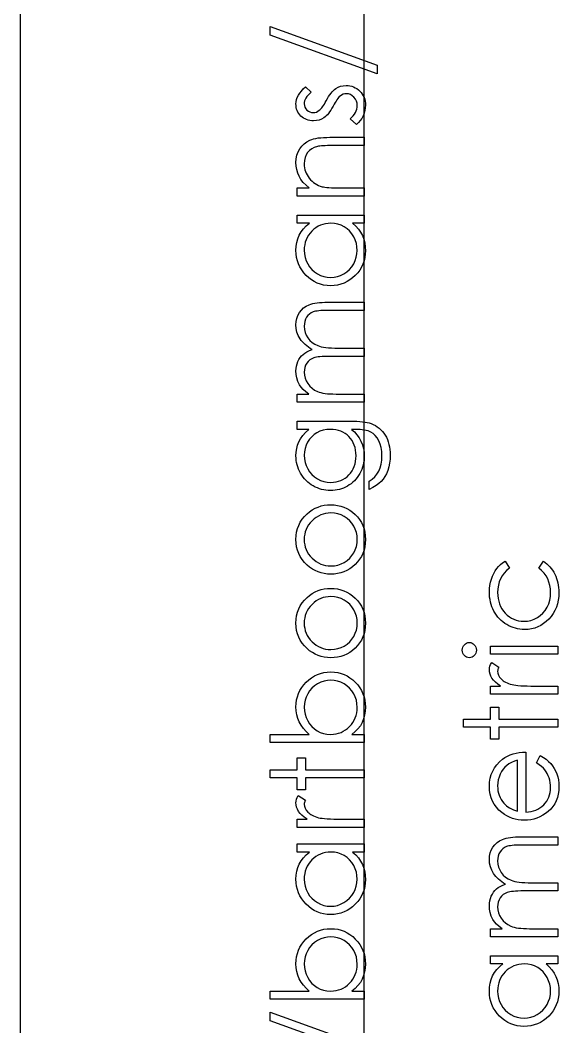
# Model space of a CAD drawing. Header units: millimetres. Extents: x -492 to -44, y 143 to 452.
# Drawn here: x -417.97 to -403.31, y 196.8 to 224.2 of the extents above; entities that cross this region are included whole.
import ezdxf

# ---------------------------------------------------------------- set-up
doc = ezdxf.new("R2010")
doc.units = ezdxf.units.MM

msp = doc.modelspace()

# ---------------------------------------------------------------- linework, layer by layer
at = {"color": 7, "linetype": 'Continuous', "lineweight": 25}
msp.add_line((-417.971, 335.946), (-417.971, 142.946), dxfattribs=at)
at = {"color": 7, "linetype": 'Continuous'}
msp.add_line((-408.607, 164.056), (-408.607, 293.248), dxfattribs=at)
at = {"color": 7, "linetype": 'Continuous', "flags": 128}
for points in [[(-411.17, 224.024), (-408.254, 222.978), (-408.254, 222.978), (-408.254, 222.742), (-408.254, 222.742), (-411.171, 223.787), (-411.171, 223.787), (-411.171, 224.024)], [(-410.206, 222.389), (-410.049, 222.237), (-410.049, 222.237), (-410.094, 222.197), (-410.133, 222.157), (-410.166, 222.117), (-410.193, 222.078), (-410.214, 222.038), (-410.229, 221.999), (-410.238, 221.96), (-410.241, 221.921), (-410.241, 221.921), (-410.237, 221.874), (-410.223, 221.831), (-410.2, 221.79), (-410.168, 221.754), (-410.129, 221.723), (-410.087, 221.701), (-410.043, 221.688), (-409.995, 221.684), (-409.995, 221.684), (-409.952, 221.688), (-409.911, 221.699), (-409.87, 221.719), (-409.83, 221.746), (-409.83, 221.746), (-409.809, 221.764), (-409.788, 221.786), (-409.765, 221.812), (-409.742, 221.842), (-409.718, 221.877), (-409.693, 221.916), (-409.668, 221.959), (-409.641, 222.007), (-409.641, 222.007), (-409.608, 222.065), (-409.576, 222.118), (-409.543, 222.167), (-409.511, 222.21), (-409.479, 222.249), (-409.447, 222.283), (-409.416, 222.312), (-409.385, 222.336), (-409.385, 222.336), (-409.32, 222.373), (-409.251, 222.4), (-409.179, 222.416), (-409.102, 222.421), (-409.102, 222.421), (-409.048, 222.419), (-408.996, 222.412), (-408.946, 222.4), (-408.899, 222.383), (-408.853, 222.361), (-408.809, 222.335), (-408.768, 222.304), (-408.728, 222.268), (-408.692, 222.228), (-408.661, 222.187), (-408.635, 222.143), (-408.613, 222.096), (-408.596, 222.047), (-408.584, 221.995), (-408.577, 221.942), (-408.575, 221.886), (-408.575, 221.886), (-408.579, 221.81), (-408.591, 221.736), (-408.612, 221.664), (-408.641, 221.594), (-408.677, 221.527), (-408.719, 221.467), (-408.767, 221.412), (-408.822, 221.363), (-408.822, 221.363), (-408.991, 221.512), (-408.991, 221.512), (-408.946, 221.555), (-408.907, 221.599), (-408.874, 221.643), (-408.847, 221.688), (-408.826, 221.733), (-408.811, 221.78), (-408.802, 221.827), (-408.799, 221.874), (-408.799, 221.874), (-408.804, 221.939), (-408.821, 221.998), (-408.848, 222.053), (-408.887, 222.103), (-408.932, 222.144), (-408.982, 222.173), (-409.035, 222.191), (-409.093, 222.197), (-409.093, 222.197), (-409.14, 222.193), (-409.185, 222.181), (-409.228, 222.162), (-409.267, 222.135), (-409.267, 222.135), (-409.286, 222.118), (-409.307, 222.095), (-409.329, 222.068), (-409.351, 222.035), (-409.376, 221.998), (-409.401, 221.956), (-409.427, 221.91), (-409.455, 221.858), (-409.455, 221.858), (-409.487, 221.803), (-409.519, 221.752), (-409.55, 221.705), (-409.581, 221.663), (-409.612, 221.626), (-409.643, 221.594), (-409.674, 221.566), (-409.705, 221.543), (-409.705, 221.543), (-409.768, 221.507), (-409.837, 221.481), (-409.909, 221.465), (-409.986, 221.46), (-409.986, 221.46), (-410.037, 221.462), (-410.085, 221.468), (-410.131, 221.478), (-410.175, 221.492), (-410.217, 221.511), (-410.257, 221.533), (-410.294, 221.56), (-410.329, 221.59), (-410.361, 221.624), (-410.389, 221.66), (-410.413, 221.698), (-410.432, 221.738), (-410.447, 221.781), (-410.457, 221.826), (-410.464, 221.872), (-410.466, 221.921), (-410.466, 221.921), (-410.462, 221.979), (-410.45, 222.037), (-410.429, 222.096), (-410.4, 222.155), (-410.364, 222.213), (-410.319, 222.271), (-410.267, 222.33), (-410.206, 222.389)], [(-410.434, 219.408), (-410.434, 219.633), (-410.434, 219.633), (-410.104, 219.633), (-410.104, 219.633), (-410.192, 219.706), (-410.267, 219.783), (-410.33, 219.864), (-410.379, 219.95), (-410.417, 220.038), (-410.444, 220.131), (-410.46, 220.228), (-410.466, 220.328), (-410.466, 220.328), (-410.459, 220.429), (-410.44, 220.524), (-410.407, 220.613), (-410.362, 220.696), (-410.306, 220.771), (-410.241, 220.837), (-410.168, 220.891), (-410.084, 220.934), (-410.037, 220.952), (-409.985, 220.968), (-409.926, 220.981), (-409.861, 220.992), (-409.79, 221), (-409.712, 221.006), (-409.629, 221.01), (-409.54, 221.011), (-409.54, 221.011), (-408.607, 221.011), (-408.607, 221.011), (-408.607, 220.786), (-408.607, 220.786), (-409.466, 220.786), (-409.466, 220.786), (-409.541, 220.786), (-409.609, 220.785), (-409.67, 220.783), (-409.725, 220.78), (-409.774, 220.776), (-409.817, 220.771), (-409.853, 220.766), (-409.882, 220.76), (-409.882, 220.76), (-409.966, 220.734), (-410.038, 220.699), (-410.101, 220.654), (-410.151, 220.599), (-410.191, 220.535), (-410.219, 220.462), (-410.236, 220.38), (-410.241, 220.289), (-410.241, 220.289), (-410.239, 220.235), (-410.233, 220.182), (-410.222, 220.13), (-410.206, 220.081), (-410.187, 220.032), (-410.163, 219.985), (-410.135, 219.94), (-410.102, 219.896), (-410.066, 219.854), (-410.028, 219.816), (-409.988, 219.782), (-409.946, 219.752), (-409.902, 219.725), (-409.856, 219.702), (-409.808, 219.683), (-409.757, 219.667), (-409.757, 219.667), (-409.72, 219.659), (-409.676, 219.652), (-409.626, 219.646), (-409.568, 219.641), (-409.503, 219.638), (-409.431, 219.635), (-409.353, 219.633), (-409.267, 219.633), (-409.267, 219.633), (-408.607, 219.633), (-408.607, 219.633), (-408.607, 219.408), (-408.607, 219.408), (-410.434, 219.408)], [(-410.434, 218.895), (-408.607, 218.895), (-408.607, 218.895), (-408.607, 218.671), (-408.607, 218.671), (-408.923, 218.671), (-408.923, 218.671), (-408.838, 218.593), (-408.766, 218.512), (-408.706, 218.425), (-408.658, 218.334), (-408.622, 218.238), (-408.596, 218.138), (-408.58, 218.034), (-408.575, 217.925), (-408.575, 217.925), (-408.579, 217.828), (-408.592, 217.735), (-408.614, 217.645), (-408.644, 217.559), (-408.683, 217.477), (-408.73, 217.398), (-408.786, 217.323), (-408.852, 217.251), (-408.923, 217.186), (-408.997, 217.129), (-409.076, 217.082), (-409.158, 217.042), (-409.245, 217.011), (-409.334, 216.99), (-409.428, 216.977), (-409.525, 216.972), (-409.525, 216.972), (-409.62, 216.977), (-409.712, 216.99), (-409.801, 217.012), (-409.886, 217.043), (-409.967, 217.083), (-410.044, 217.131), (-410.119, 217.188), (-410.19, 217.254), (-410.254, 217.326), (-410.31, 217.402), (-410.358, 217.481), (-410.396, 217.564), (-410.427, 217.651), (-410.449, 217.741), (-410.461, 217.835), (-410.466, 217.932), (-410.466, 217.932), (-410.46, 218.044), (-410.444, 218.15), (-410.416, 218.25), (-410.377, 218.346), (-410.326, 218.435), (-410.262, 218.52), (-410.185, 218.598), (-410.095, 218.671), (-410.095, 218.671), (-410.434, 218.671), (-410.434, 218.671), (-410.434, 218.895)], [(-410.241, 217.935), (-410.235, 217.837), (-410.218, 217.743), (-410.188, 217.652), (-410.147, 217.566), (-410.095, 217.486), (-410.034, 217.414), (-409.963, 217.351), (-409.883, 217.296), (-409.797, 217.253), (-409.707, 217.222), (-409.616, 217.203), (-409.523, 217.197), (-409.523, 217.197), (-409.429, 217.203), (-409.338, 217.222), (-409.25, 217.253), (-409.163, 217.297), (-409.081, 217.352), (-409.009, 217.416), (-408.947, 217.488), (-408.895, 217.568), (-408.853, 217.655), (-408.823, 217.745), (-408.805, 217.837), (-408.799, 217.933), (-408.799, 217.933), (-408.805, 218.03), (-408.822, 218.125), (-408.853, 218.216), (-408.894, 218.305), (-408.946, 218.388), (-409.006, 218.461), (-409.074, 218.523), (-409.151, 218.576), (-409.235, 218.617), (-409.323, 218.648), (-409.417, 218.665), (-409.516, 218.671), (-409.516, 218.671), (-409.592, 218.668), (-409.664, 218.658), (-409.734, 218.641), (-409.8, 218.618), (-409.863, 218.588), (-409.923, 218.551), (-409.98, 218.508), (-410.033, 218.458), (-410.082, 218.404), (-410.125, 218.346), (-410.16, 218.285), (-410.189, 218.221), (-410.212, 218.154), (-410.228, 218.084), (-410.238, 218.011), (-410.241, 217.935)], [(-410.434, 213.799), (-410.434, 214.024), (-410.434, 214.024), (-410.116, 214.024), (-410.116, 214.024), (-410.198, 214.086), (-410.268, 214.149), (-410.326, 214.212), (-410.373, 214.277), (-410.373, 214.277), (-410.414, 214.368), (-410.443, 214.461), (-410.46, 214.556), (-410.466, 214.654), (-410.466, 214.654), (-410.462, 214.72), (-410.453, 214.784), (-410.436, 214.846), (-410.413, 214.907), (-410.384, 214.965), (-410.352, 215.016), (-410.315, 215.063), (-410.274, 215.103), (-410.226, 215.14), (-410.168, 215.174), (-410.101, 215.206), (-410.024, 215.235), (-410.024, 215.235), (-410.077, 215.265), (-410.126, 215.297), (-410.172, 215.331), (-410.215, 215.367), (-410.254, 215.404), (-410.291, 215.443), (-410.324, 215.484), (-410.353, 215.528), (-410.402, 215.617), (-410.438, 215.71), (-410.459, 215.805), (-410.466, 215.905), (-410.466, 215.905), (-410.46, 215.997), (-410.442, 216.083), (-410.413, 216.164), (-410.371, 216.239), (-410.319, 216.306), (-410.257, 216.365), (-410.186, 216.414), (-410.106, 216.454), (-410.061, 216.47), (-410.01, 216.484), (-409.954, 216.496), (-409.893, 216.506), (-409.827, 216.514), (-409.755, 216.519), (-409.678, 216.523), (-409.596, 216.524), (-409.596, 216.524), (-408.607, 216.524), (-408.607, 216.524), (-408.607, 216.299), (-408.607, 216.299), (-409.597, 216.299), (-409.597, 216.299), (-409.667, 216.299), (-409.732, 216.297), (-409.791, 216.293), (-409.844, 216.289), (-409.891, 216.283), (-409.933, 216.275), (-409.969, 216.267), (-409.999, 216.257), (-410.051, 216.232), (-410.098, 216.199), (-410.139, 216.159), (-410.175, 216.111), (-410.204, 216.058), (-410.225, 215.999), (-410.237, 215.935), (-410.241, 215.866), (-410.241, 215.866), (-410.235, 215.781), (-410.216, 215.701), (-410.185, 215.623), (-410.141, 215.55), (-410.087, 215.482), (-410.024, 215.425), (-409.953, 215.378), (-409.874, 215.34), (-409.829, 215.324), (-409.777, 215.311), (-409.718, 215.3), (-409.651, 215.29), (-409.579, 215.283), (-409.499, 215.278), (-409.411, 215.275), (-409.317, 215.274), (-409.317, 215.274), (-408.607, 215.274), (-408.607, 215.274), (-408.607, 215.049), (-408.607, 215.049), (-409.536, 215.049), (-409.536, 215.049), (-409.614, 215.049), (-409.687, 215.047), (-409.752, 215.043), (-409.812, 215.039), (-409.864, 215.033), (-409.91, 215.026), (-409.949, 215.017), (-409.982, 215.007), (-410.038, 214.983), (-410.088, 214.95), (-410.132, 214.91), (-410.171, 214.861), (-410.202, 214.807), (-410.224, 214.748), (-410.237, 214.684), (-410.241, 214.615), (-410.241, 214.615), (-410.235, 214.533), (-410.217, 214.455), (-410.186, 214.379), (-410.144, 214.306), (-410.09, 214.238), (-410.029, 214.18), (-409.959, 214.132), (-409.881, 214.093), (-409.837, 214.077), (-409.788, 214.063), (-409.732, 214.051), (-409.672, 214.041), (-409.606, 214.033), (-409.535, 214.028), (-409.458, 214.025), (-409.375, 214.024), (-409.375, 214.024), (-408.607, 214.024), (-408.607, 214.024), (-408.607, 213.799), (-408.607, 213.799), (-410.434, 213.799)], [(-410.434, 213.062), (-410.434, 213.286), (-410.434, 213.286), (-408.984, 213.286), (-408.984, 213.286), (-408.891, 213.285), (-408.805, 213.282), (-408.725, 213.277), (-408.652, 213.27), (-408.585, 213.26), (-408.525, 213.249), (-408.471, 213.235), (-408.423, 213.22), (-408.423, 213.22), (-408.362, 213.195), (-408.305, 213.166), (-408.252, 213.133), (-408.201, 213.095), (-408.155, 213.053), (-408.112, 213.008), (-408.073, 212.957), (-408.037, 212.903), (-408.005, 212.845), (-407.978, 212.785), (-407.955, 212.721), (-407.936, 212.654), (-407.921, 212.585), (-407.91, 212.513), (-407.903, 212.438), (-407.901, 212.36), (-407.901, 212.36), (-407.905, 212.247), (-407.918, 212.14), (-407.939, 212.038), (-407.969, 211.943), (-408.005, 211.855), (-408.047, 211.775), (-408.095, 211.704), (-408.148, 211.642), (-408.211, 211.585), (-408.287, 211.53), (-408.376, 211.478), (-408.478, 211.427), (-408.478, 211.427), (-408.478, 211.652), (-408.478, 211.652), (-408.394, 211.708), (-408.322, 211.773), (-408.262, 211.845), (-408.212, 211.925), (-408.174, 212.013), (-408.147, 212.112), (-408.131, 212.22), (-408.126, 212.339), (-408.126, 212.339), (-408.131, 212.456), (-408.147, 212.564), (-408.174, 212.662), (-408.212, 212.751), (-408.259, 212.829), (-408.31, 212.895), (-408.367, 212.948), (-408.429, 212.99), (-408.465, 213.008), (-408.505, 213.022), (-408.552, 213.034), (-408.603, 213.044), (-408.66, 213.052), (-408.722, 213.058), (-408.789, 213.061), (-408.862, 213.062), (-408.862, 213.062), (-408.957, 213.062), (-408.957, 213.062), (-408.877, 212.992), (-408.807, 212.915), (-408.747, 212.83), (-408.697, 212.738), (-408.658, 212.641), (-408.629, 212.541), (-408.612, 212.438), (-408.607, 212.332), (-408.607, 212.332), (-408.609, 212.269), (-408.614, 212.208), (-408.624, 212.147), (-408.638, 212.088), (-408.655, 212.029), (-408.676, 211.971), (-408.702, 211.914), (-408.731, 211.859), (-408.763, 211.805), (-408.798, 211.755), (-408.836, 211.707), (-408.877, 211.662), (-408.92, 211.621), (-408.965, 211.583), (-409.014, 211.548), (-409.065, 211.516), (-409.118, 211.488), (-409.173, 211.464), (-409.228, 211.443), (-409.285, 211.425), (-409.343, 211.412), (-409.403, 211.403), (-409.464, 211.397), (-409.526, 211.395), (-409.526, 211.395), (-409.588, 211.397), (-409.65, 211.403), (-409.71, 211.413), (-409.769, 211.427), (-409.827, 211.445), (-409.884, 211.466), (-409.94, 211.492), (-409.995, 211.521), (-410.048, 211.554), (-410.098, 211.59), (-410.145, 211.629), (-410.19, 211.671), (-410.231, 211.716), (-410.27, 211.765), (-410.306, 211.816), (-410.339, 211.87), (-410.368, 211.926), (-410.394, 211.982), (-410.416, 212.04), (-410.434, 212.098), (-410.448, 212.157), (-410.458, 212.217), (-410.464, 212.278), (-410.466, 212.339), (-410.466, 212.339), (-410.461, 212.44), (-410.446, 212.537), (-410.422, 212.63), (-410.388, 212.721), (-410.342, 212.808), (-410.281, 212.895), (-410.205, 212.979), (-410.114, 213.062), (-410.114, 213.062), (-410.434, 213.062)], [(-410.241, 212.357), (-410.235, 212.259), (-410.217, 212.164), (-410.188, 212.074), (-410.146, 211.986), (-410.093, 211.905), (-410.032, 211.833), (-409.961, 211.771), (-409.882, 211.717), (-409.796, 211.674), (-409.706, 211.644), (-409.613, 211.626), (-409.517, 211.62), (-409.517, 211.62), (-409.444, 211.623), (-409.375, 211.632), (-409.308, 211.648), (-409.245, 211.67), (-409.186, 211.698), (-409.129, 211.733), (-409.075, 211.774), (-409.025, 211.821), (-408.98, 211.873), (-408.94, 211.929), (-408.907, 211.989), (-408.88, 212.052), (-408.859, 212.12), (-408.843, 212.191), (-408.834, 212.265), (-408.831, 212.343), (-408.831, 212.343), (-408.834, 212.423), (-408.843, 212.498), (-408.858, 212.569), (-408.879, 212.636), (-408.906, 212.699), (-408.94, 212.758), (-408.979, 212.814), (-409.024, 212.865), (-409.074, 212.911), (-409.128, 212.951), (-409.186, 212.985), (-409.247, 213.013), (-409.312, 213.035), (-409.381, 213.05), (-409.453, 213.059), (-409.53, 213.062), (-409.53, 213.062), (-409.63, 213.057), (-409.723, 213.04), (-409.812, 213.011), (-409.895, 212.971), (-409.971, 212.921), (-410.038, 212.862), (-410.098, 212.793), (-410.149, 212.715), (-410.189, 212.63), (-410.218, 212.542), (-410.235, 212.451), (-410.241, 212.357)], [(-410.465, 210.066), (-410.461, 210.169), (-410.447, 210.267), (-410.423, 210.36), (-410.39, 210.449), (-410.348, 210.534), (-410.296, 210.614), (-410.235, 210.689), (-410.165, 210.76), (-410.165, 210.76), (-410.094, 210.819), (-410.021, 210.87), (-409.945, 210.913), (-409.865, 210.948), (-409.782, 210.976), (-409.696, 210.995), (-409.607, 211.007), (-409.515, 211.011), (-409.515, 211.011), (-409.422, 211.007), (-409.333, 210.994), (-409.246, 210.974), (-409.162, 210.945), (-409.081, 210.908), (-409.003, 210.862), (-408.929, 210.809), (-408.857, 210.746), (-408.79, 210.678), (-408.733, 210.605), (-408.685, 210.527), (-408.645, 210.444), (-408.614, 210.357), (-408.592, 210.265), (-408.579, 210.168), (-408.575, 210.066), (-408.575, 210.066), (-408.579, 209.964), (-408.592, 209.867), (-408.614, 209.775), (-408.645, 209.687), (-408.685, 209.604), (-408.733, 209.526), (-408.79, 209.453), (-408.857, 209.384), (-408.929, 209.322), (-409.003, 209.269), (-409.081, 209.223), (-409.162, 209.186), (-409.246, 209.157), (-409.333, 209.136), (-409.422, 209.124), (-409.515, 209.12), (-409.515, 209.12), (-409.607, 209.124), (-409.696, 209.135), (-409.781, 209.155), (-409.864, 209.182), (-409.943, 209.217), (-410.02, 209.261), (-410.093, 209.312), (-410.163, 209.37), (-410.163, 209.37), (-410.234, 209.441), (-410.295, 209.517), (-410.347, 209.597), (-410.39, 209.682), (-410.423, 209.771), (-410.447, 209.865), (-410.461, 209.964), (-410.466, 210.066)], [(-410.241, 210.065), (-410.238, 209.993), (-410.228, 209.923), (-410.211, 209.855), (-410.188, 209.79), (-410.158, 209.728), (-410.122, 209.668), (-410.078, 209.611), (-410.028, 209.556), (-409.974, 209.507), (-409.916, 209.464), (-409.856, 209.427), (-409.793, 209.397), (-409.727, 209.374), (-409.659, 209.358), (-409.588, 209.348), (-409.514, 209.344), (-409.514, 209.344), (-409.418, 209.35), (-409.325, 209.368), (-409.236, 209.399), (-409.15, 209.441), (-409.071, 209.493), (-409.001, 209.555), (-408.941, 209.625), (-408.891, 209.703), (-408.851, 209.787), (-408.822, 209.876), (-408.804, 209.969), (-408.799, 210.065), (-408.799, 210.065), (-408.804, 210.162), (-408.822, 210.255), (-408.851, 210.343), (-408.891, 210.427), (-408.941, 210.506), (-409.001, 210.576), (-409.071, 210.637), (-409.15, 210.689), (-409.236, 210.732), (-409.325, 210.762), (-409.418, 210.78), (-409.514, 210.786), (-409.514, 210.786), (-409.588, 210.783), (-409.659, 210.773), (-409.727, 210.756), (-409.793, 210.733), (-409.856, 210.703), (-409.916, 210.666), (-409.974, 210.623), (-410.028, 210.573), (-410.078, 210.519), (-410.122, 210.461), (-410.158, 210.402), (-410.188, 210.34), (-410.211, 210.275), (-410.228, 210.208), (-410.238, 210.137), (-410.241, 210.065)], [(-404.774, 209.472), (-404.658, 209.285), (-404.658, 209.285), (-404.733, 209.221), (-404.798, 209.151), (-404.853, 209.077), (-404.898, 208.997), (-404.933, 208.91), (-404.958, 208.819), (-404.973, 208.722), (-404.978, 208.619), (-404.978, 208.619), (-404.975, 208.537), (-404.965, 208.458), (-404.949, 208.383), (-404.926, 208.312), (-404.897, 208.243), (-404.861, 208.179), (-404.819, 208.118), (-404.77, 208.06), (-404.716, 208.008), (-404.659, 207.963), (-404.6, 207.924), (-404.538, 207.893), (-404.474, 207.869), (-404.406, 207.852), (-404.335, 207.841), (-404.262, 207.838), (-404.262, 207.838), (-404.167, 207.844), (-404.073, 207.863), (-403.984, 207.895), (-403.897, 207.94), (-403.816, 207.996), (-403.744, 208.062), (-403.683, 208.136), (-403.631, 208.221), (-403.589, 208.313), (-403.56, 208.41), (-403.542, 208.513), (-403.536, 208.621), (-403.536, 208.621), (-403.541, 208.72), (-403.556, 208.815), (-403.581, 208.904), (-403.616, 208.99), (-403.661, 209.071), (-403.716, 209.146), (-403.781, 209.218), (-403.857, 209.285), (-403.857, 209.285), (-403.733, 209.472), (-403.733, 209.472), (-403.685, 209.438), (-403.639, 209.401), (-403.596, 209.361), (-403.556, 209.319), (-403.518, 209.274), (-403.484, 209.225), (-403.451, 209.174), (-403.422, 209.12), (-403.396, 209.064), (-403.374, 209.006), (-403.355, 208.947), (-403.339, 208.884), (-403.327, 208.821), (-403.319, 208.755), (-403.313, 208.687), (-403.312, 208.617), (-403.312, 208.617), (-403.316, 208.511), (-403.329, 208.41), (-403.35, 208.314), (-403.379, 208.221), (-403.418, 208.134), (-403.464, 208.051), (-403.52, 207.972), (-403.583, 207.899), (-403.653, 207.832), (-403.726, 207.774), (-403.803, 207.725), (-403.883, 207.685), (-403.968, 207.653), (-404.055, 207.631), (-404.147, 207.618), (-404.242, 207.613), (-404.242, 207.613), (-404.307, 207.615), (-404.37, 207.622), (-404.433, 207.632), (-404.494, 207.647), (-404.554, 207.665), (-404.613, 207.689), (-404.671, 207.716), (-404.728, 207.747), (-404.782, 207.782), (-404.833, 207.82), (-404.882, 207.861), (-404.927, 207.905), (-404.969, 207.952), (-405.008, 208.003), (-405.044, 208.057), (-405.077, 208.114), (-405.107, 208.173), (-405.132, 208.234), (-405.154, 208.296), (-405.171, 208.361), (-405.185, 208.427), (-405.195, 208.495), (-405.201, 208.564), (-405.203, 208.636), (-405.203, 208.636), (-405.199, 208.726), (-405.189, 208.814), (-405.172, 208.901), (-405.147, 208.986), (-405.117, 209.067), (-405.083, 209.142), (-405.045, 209.21), (-405.002, 209.273), (-404.954, 209.329), (-404.901, 209.381), (-404.841, 209.429), (-404.775, 209.472)], [(-410.465, 207.791), (-410.461, 207.893), (-410.447, 207.991), (-410.423, 208.085), (-410.39, 208.174), (-410.348, 208.258), (-410.296, 208.338), (-410.235, 208.414), (-410.165, 208.485), (-410.165, 208.485), (-410.094, 208.543), (-410.021, 208.594), (-409.945, 208.638), (-409.865, 208.673), (-409.782, 208.7), (-409.696, 208.72), (-409.607, 208.731), (-409.515, 208.735), (-409.515, 208.735), (-409.422, 208.731), (-409.333, 208.719), (-409.246, 208.698), (-409.162, 208.669), (-409.081, 208.632), (-409.003, 208.586), (-408.929, 208.533), (-408.857, 208.471), (-408.79, 208.402), (-408.733, 208.329), (-408.685, 208.251), (-408.645, 208.169), (-408.614, 208.081), (-408.592, 207.989), (-408.579, 207.892), (-408.575, 207.791), (-408.575, 207.791), (-408.579, 207.689), (-408.592, 207.591), (-408.614, 207.499), (-408.645, 207.412), (-408.685, 207.328), (-408.733, 207.25), (-408.79, 207.177), (-408.857, 207.109), (-408.929, 207.046), (-409.003, 206.993), (-409.081, 206.947), (-409.162, 206.91), (-409.246, 206.881), (-409.333, 206.861), (-409.422, 206.848), (-409.515, 206.844), (-409.515, 206.844), (-409.607, 206.848), (-409.696, 206.86), (-409.781, 206.879), (-409.864, 206.907), (-409.943, 206.942), (-410.02, 206.985), (-410.093, 207.036), (-410.163, 207.095), (-410.163, 207.095), (-410.234, 207.166), (-410.295, 207.241), (-410.347, 207.321), (-410.39, 207.407), (-410.423, 207.496), (-410.447, 207.589), (-410.461, 207.688), (-410.466, 207.791)], [(-410.241, 207.79), (-410.238, 207.717), (-410.228, 207.647), (-410.211, 207.579), (-410.188, 207.515), (-410.158, 207.452), (-410.122, 207.393), (-410.078, 207.335), (-410.028, 207.281), (-409.974, 207.231), (-409.916, 207.188), (-409.856, 207.152), (-409.793, 207.122), (-409.727, 207.099), (-409.659, 207.082), (-409.588, 207.072), (-409.514, 207.069), (-409.514, 207.069), (-409.418, 207.075), (-409.325, 207.093), (-409.236, 207.123), (-409.15, 207.165), (-409.071, 207.218), (-409.001, 207.279), (-408.941, 207.349), (-408.891, 207.427), (-408.851, 207.512), (-408.822, 207.6), (-408.804, 207.693), (-408.799, 207.79), (-408.799, 207.79), (-408.804, 207.886), (-408.822, 207.979), (-408.851, 208.067), (-408.891, 208.152), (-408.941, 208.23), (-409.001, 208.3), (-409.071, 208.361), (-409.15, 208.414), (-409.236, 208.456), (-409.325, 208.487), (-409.418, 208.505), (-409.514, 208.511), (-409.514, 208.511), (-409.588, 208.507), (-409.659, 208.497), (-409.727, 208.481), (-409.793, 208.458), (-409.856, 208.428), (-409.916, 208.391), (-409.974, 208.348), (-410.028, 208.297), (-410.078, 208.243), (-410.122, 208.186), (-410.158, 208.126), (-410.188, 208.064), (-410.211, 207.999), (-410.228, 207.932), (-410.238, 207.862), (-410.241, 207.79)], [(-405.94, 207.051), (-405.936, 207.093), (-405.926, 207.132), (-405.908, 207.167), (-405.883, 207.199), (-405.854, 207.226), (-405.821, 207.245), (-405.785, 207.257), (-405.747, 207.261), (-405.747, 207.261), (-405.709, 207.257), (-405.674, 207.245), (-405.641, 207.226), (-405.612, 207.199), (-405.587, 207.167), (-405.569, 207.132), (-405.559, 207.093), (-405.555, 207.051), (-405.555, 207.051), (-405.559, 207.01), (-405.569, 206.973), (-405.587, 206.937), (-405.612, 206.905), (-405.641, 206.879), (-405.674, 206.86), (-405.709, 206.848), (-405.747, 206.844), (-405.747, 206.844), (-405.785, 206.848), (-405.821, 206.86), (-405.854, 206.879), (-405.883, 206.905), (-405.908, 206.937), (-405.926, 206.973), (-405.936, 207.01), (-405.94, 207.051)], [(-405.171, 206.94), (-405.171, 207.165), (-405.171, 207.165), (-403.344, 207.165), (-403.344, 207.165), (-403.344, 206.94), (-403.344, 206.94), (-405.171, 206.94)], [(-405.171, 205.851), (-405.171, 206.075), (-405.171, 206.075), (-404.902, 206.075), (-404.902, 206.075), (-404.976, 206.126), (-405.039, 206.179), (-405.091, 206.232), (-405.132, 206.287), (-405.163, 206.344), (-405.185, 206.402), (-405.198, 206.461), (-405.203, 206.521), (-405.203, 206.521), (-405.199, 206.567), (-405.187, 206.615), (-405.168, 206.665), (-405.14, 206.716), (-405.14, 206.716), (-404.946, 206.593), (-404.946, 206.593), (-404.96, 206.56), (-404.97, 206.53), (-404.976, 206.503), (-404.978, 206.478), (-404.978, 206.478), (-404.972, 206.424), (-404.954, 206.371), (-404.925, 206.32), (-404.883, 206.269), (-404.857, 206.244), (-404.828, 206.221), (-404.796, 206.2), (-404.76, 206.18), (-404.722, 206.162), (-404.679, 206.145), (-404.633, 206.129), (-404.585, 206.115), (-404.585, 206.115), (-404.541, 206.105), (-404.487, 206.097), (-404.424, 206.09), (-404.35, 206.085), (-404.267, 206.08), (-404.174, 206.077), (-404.071, 206.075), (-403.958, 206.075), (-403.958, 206.075), (-403.344, 206.075), (-403.344, 206.075), (-403.344, 205.851), (-403.344, 205.851), (-405.171, 205.851)], [(-408.607, 204.536), (-411.171, 204.536), (-411.171, 204.536), (-411.171, 204.761), (-411.171, 204.761), (-410.102, 204.761), (-410.102, 204.761), (-410.188, 204.838), (-410.261, 204.92), (-410.324, 205.007), (-410.375, 205.097), (-410.415, 205.193), (-410.443, 205.293), (-410.46, 205.397), (-410.466, 205.506), (-410.466, 205.506), (-410.461, 205.603), (-410.448, 205.696), (-410.427, 205.786), (-410.396, 205.872), (-410.357, 205.954), (-410.31, 206.033), (-410.254, 206.108), (-410.189, 206.18), (-410.118, 206.246), (-410.043, 206.302), (-409.964, 206.35), (-409.882, 206.39), (-409.797, 206.42), (-409.707, 206.442), (-409.614, 206.455), (-409.517, 206.46), (-409.517, 206.46), (-409.421, 206.455), (-409.329, 206.442), (-409.24, 206.42), (-409.155, 206.389), (-409.073, 206.349), (-408.996, 206.301), (-408.921, 206.244), (-408.851, 206.178), (-408.786, 206.105), (-408.73, 206.029), (-408.682, 205.95), (-408.644, 205.867), (-408.613, 205.78), (-408.592, 205.69), (-408.579, 205.596), (-408.575, 205.499), (-408.575, 205.499), (-408.58, 205.388), (-408.597, 205.282), (-408.625, 205.182), (-408.663, 205.087), (-408.714, 204.997), (-408.778, 204.913), (-408.855, 204.834), (-408.945, 204.761), (-408.945, 204.761), (-408.607, 204.761), (-408.607, 204.761), (-408.607, 204.536)], [(-408.799, 205.497), (-408.805, 205.595), (-408.822, 205.689), (-408.852, 205.779), (-408.893, 205.866), (-408.945, 205.946), (-409.006, 206.018), (-409.077, 206.081), (-409.157, 206.135), (-409.244, 206.179), (-409.332, 206.21), (-409.423, 206.229), (-409.517, 206.235), (-409.517, 206.235), (-409.61, 206.229), (-409.702, 206.21), (-409.791, 206.178), (-409.878, 206.134), (-409.959, 206.079), (-410.031, 206.016), (-410.093, 205.944), (-410.146, 205.864), (-410.188, 205.777), (-410.217, 205.688), (-410.235, 205.596), (-410.241, 205.501), (-410.241, 205.501), (-410.235, 205.403), (-410.217, 205.309), (-410.188, 205.217), (-410.146, 205.127), (-410.093, 205.044), (-410.033, 204.971), (-409.965, 204.908), (-409.888, 204.855), (-409.805, 204.814), (-409.716, 204.784), (-409.622, 204.767), (-409.524, 204.761), (-409.524, 204.761), (-409.448, 204.764), (-409.375, 204.774), (-409.306, 204.791), (-409.24, 204.814), (-409.177, 204.844), (-409.117, 204.881), (-409.06, 204.924), (-409.007, 204.973), (-408.958, 205.028), (-408.916, 205.086), (-408.88, 205.146), (-408.851, 205.211), (-408.828, 205.278), (-408.812, 205.348), (-408.802, 205.421), (-408.799, 205.497)], [(-405.908, 204.953), (-405.908, 205.177), (-405.908, 205.177), (-405.171, 205.177), (-405.171, 205.177), (-405.171, 205.498), (-405.171, 205.498), (-404.946, 205.498), (-404.946, 205.498), (-404.946, 205.177), (-404.946, 205.177), (-403.344, 205.177), (-403.344, 205.177), (-403.344, 204.953), (-403.344, 204.953), (-404.946, 204.953), (-404.946, 204.953), (-404.946, 204.633), (-404.946, 204.633), (-405.171, 204.633), (-405.171, 204.633), (-405.171, 204.953), (-405.171, 204.953), (-405.908, 204.953)], [(-403.921, 203.985), (-403.816, 204.184), (-403.816, 204.184), (-403.732, 204.135), (-403.657, 204.082), (-403.591, 204.026), (-403.533, 203.966), (-403.482, 203.902), (-403.437, 203.835), (-403.399, 203.764), (-403.368, 203.689), (-403.344, 203.609), (-403.326, 203.524), (-403.315, 203.435), (-403.312, 203.34), (-403.312, 203.34), (-403.316, 203.235), (-403.33, 203.136), (-403.352, 203.043), (-403.384, 202.955), (-403.424, 202.874), (-403.474, 202.798), (-403.533, 202.728), (-403.6, 202.664), (-403.673, 202.607), (-403.749, 202.558), (-403.827, 202.516), (-403.907, 202.482), (-403.99, 202.455), (-404.075, 202.436), (-404.163, 202.425), (-404.252, 202.421), (-404.252, 202.421), (-404.336, 202.425), (-404.419, 202.434), (-404.498, 202.451), (-404.576, 202.474), (-404.651, 202.503), (-404.724, 202.539), (-404.794, 202.582), (-404.862, 202.631), (-404.862, 202.631), (-404.942, 202.701), (-405.011, 202.776), (-405.07, 202.857), (-405.118, 202.943), (-405.155, 203.036), (-405.181, 203.133), (-405.197, 203.236), (-405.203, 203.346), (-405.203, 203.346), (-405.197, 203.458), (-405.18, 203.564), (-405.152, 203.665), (-405.113, 203.76), (-405.063, 203.849), (-405, 203.932), (-404.927, 204.01), (-404.843, 204.081), (-404.843, 204.081), (-404.778, 204.127), (-404.708, 204.167), (-404.635, 204.201), (-404.558, 204.228), (-404.477, 204.251), (-404.391, 204.267), (-404.302, 204.276), (-404.209, 204.28), (-404.209, 204.28), (-404.209, 202.645), (-404.209, 202.645), (-404.137, 202.65), (-404.068, 202.66), (-404.002, 202.676), (-403.94, 202.698), (-403.882, 202.725), (-403.826, 202.758), (-403.774, 202.797), (-403.725, 202.842), (-403.681, 202.891), (-403.642, 202.942), (-403.61, 202.997), (-403.583, 203.055), (-403.563, 203.115), (-403.548, 203.178), (-403.539, 203.243), (-403.536, 203.312), (-403.536, 203.312), (-403.539, 203.379), (-403.547, 203.445), (-403.56, 203.51), (-403.579, 203.574), (-403.602, 203.636), (-403.629, 203.692), (-403.659, 203.744), (-403.692, 203.791), (-403.733, 203.836), (-403.785, 203.884), (-403.847, 203.934), (-403.921, 203.985)], [(-411.17, 203.575), (-411.171, 203.799), (-411.171, 203.799), (-410.434, 203.799), (-410.434, 203.799), (-410.434, 204.12), (-410.434, 204.12), (-410.209, 204.12), (-410.209, 204.12), (-410.209, 203.799), (-410.209, 203.799), (-408.607, 203.799), (-408.607, 203.799), (-408.607, 203.575), (-408.607, 203.575), (-410.209, 203.575), (-410.209, 203.575), (-410.209, 203.254), (-410.209, 203.254), (-410.434, 203.254), (-410.434, 203.254), (-410.434, 203.575), (-410.434, 203.575), (-411.171, 203.575)], [(-404.433, 204.056), (-404.522, 204.029), (-404.601, 203.997), (-404.671, 203.959), (-404.731, 203.916), (-404.784, 203.867), (-404.831, 203.81), (-404.874, 203.746), (-404.91, 203.674), (-404.94, 203.598), (-404.961, 203.519), (-404.974, 203.439), (-404.978, 203.357), (-404.978, 203.357), (-404.976, 203.29), (-404.968, 203.225), (-404.954, 203.162), (-404.935, 203.103), (-404.911, 203.045), (-404.882, 202.989), (-404.847, 202.937), (-404.807, 202.886), (-404.807, 202.886), (-404.774, 202.851), (-404.737, 202.819), (-404.696, 202.788), (-404.651, 202.76), (-404.603, 202.734), (-404.55, 202.71), (-404.494, 202.689), (-404.434, 202.669), (-404.434, 202.669), (-404.434, 204.056)], [(-410.434, 202.229), (-410.434, 202.453), (-410.434, 202.453), (-410.165, 202.453), (-410.165, 202.453), (-410.239, 202.504), (-410.302, 202.557), (-410.354, 202.61), (-410.395, 202.665), (-410.426, 202.722), (-410.448, 202.78), (-410.461, 202.839), (-410.466, 202.899), (-410.466, 202.899), (-410.462, 202.945), (-410.45, 202.993), (-410.431, 203.043), (-410.403, 203.094), (-410.403, 203.094), (-410.209, 202.971), (-410.209, 202.971), (-410.223, 202.938), (-410.233, 202.908), (-410.239, 202.881), (-410.241, 202.856), (-410.241, 202.856), (-410.235, 202.803), (-410.217, 202.75), (-410.188, 202.698), (-410.146, 202.647), (-410.12, 202.622), (-410.091, 202.599), (-410.058, 202.578), (-410.023, 202.558), (-409.984, 202.54), (-409.942, 202.523), (-409.896, 202.507), (-409.848, 202.493), (-409.848, 202.493), (-409.804, 202.484), (-409.75, 202.476), (-409.687, 202.469), (-409.613, 202.463), (-409.53, 202.459), (-409.436, 202.456), (-409.334, 202.454), (-409.221, 202.453), (-409.221, 202.453), (-408.607, 202.453), (-408.607, 202.453), (-408.607, 202.229), (-408.607, 202.229), (-410.434, 202.229)], [(-405.171, 199.248), (-405.171, 199.472), (-405.171, 199.472), (-404.853, 199.472), (-404.853, 199.472), (-404.935, 199.534), (-405.005, 199.598), (-405.064, 199.661), (-405.11, 199.726), (-405.11, 199.726), (-405.151, 199.816), (-405.18, 199.91), (-405.197, 200.005), (-405.203, 200.102), (-405.203, 200.102), (-405.199, 200.168), (-405.19, 200.233), (-405.173, 200.295), (-405.15, 200.356), (-405.122, 200.413), (-405.089, 200.465), (-405.052, 200.512), (-405.011, 200.552), (-404.963, 200.589), (-404.905, 200.623), (-404.838, 200.655), (-404.762, 200.684), (-404.762, 200.684), (-404.814, 200.714), (-404.863, 200.746), (-404.909, 200.78), (-404.952, 200.816), (-404.991, 200.853), (-405.028, 200.892), (-405.061, 200.933), (-405.091, 200.976), (-405.14, 201.065), (-405.175, 201.159), (-405.196, 201.254), (-405.203, 201.354), (-405.203, 201.354), (-405.197, 201.446), (-405.179, 201.532), (-405.15, 201.612), (-405.108, 201.687), (-405.056, 201.755), (-404.994, 201.814), (-404.923, 201.863), (-404.843, 201.902), (-404.798, 201.919), (-404.748, 201.933), (-404.691, 201.945), (-404.63, 201.955), (-404.564, 201.962), (-404.493, 201.968), (-404.416, 201.971), (-404.333, 201.972), (-404.333, 201.972), (-403.344, 201.972), (-403.344, 201.972), (-403.344, 201.748), (-403.344, 201.748), (-404.334, 201.748), (-404.334, 201.748), (-404.404, 201.748), (-404.469, 201.746), (-404.528, 201.742), (-404.581, 201.737), (-404.628, 201.731), (-404.67, 201.724), (-404.706, 201.715), (-404.736, 201.705), (-404.788, 201.68), (-404.835, 201.648), (-404.876, 201.608), (-404.912, 201.56), (-404.941, 201.507), (-404.962, 201.448), (-404.974, 201.384), (-404.978, 201.315), (-404.978, 201.315), (-404.972, 201.23), (-404.953, 201.15), (-404.922, 201.072), (-404.878, 200.998), (-404.824, 200.931), (-404.762, 200.874), (-404.69, 200.827), (-404.611, 200.788), (-404.566, 200.773), (-404.514, 200.759), (-404.455, 200.748), (-404.388, 200.739), (-404.316, 200.732), (-404.236, 200.726), (-404.149, 200.723), (-404.054, 200.722), (-404.054, 200.722), (-403.344, 200.722), (-403.344, 200.722), (-403.344, 200.498), (-403.344, 200.498), (-404.273, 200.498), (-404.273, 200.498), (-404.351, 200.498), (-404.424, 200.496), (-404.49, 200.492), (-404.549, 200.487), (-404.601, 200.481), (-404.647, 200.474), (-404.686, 200.466), (-404.719, 200.456), (-404.775, 200.431), (-404.825, 200.399), (-404.869, 200.358), (-404.908, 200.31), (-404.939, 200.256), (-404.961, 200.197), (-404.974, 200.132), (-404.978, 200.063), (-404.978, 200.063), (-404.972, 199.982), (-404.954, 199.904), (-404.923, 199.827), (-404.881, 199.754), (-404.828, 199.687), (-404.766, 199.629), (-404.696, 199.581), (-404.618, 199.541), (-404.574, 199.525), (-404.525, 199.511), (-404.47, 199.499), (-404.409, 199.49), (-404.343, 199.482), (-404.272, 199.477), (-404.195, 199.473), (-404.113, 199.472), (-404.113, 199.472), (-403.344, 199.472), (-403.344, 199.472), (-403.344, 199.248), (-403.344, 199.248), (-405.171, 199.248)], [(-410.434, 201.78), (-408.607, 201.78), (-408.607, 201.78), (-408.607, 201.556), (-408.607, 201.556), (-408.923, 201.556), (-408.923, 201.556), (-408.838, 201.478), (-408.766, 201.396), (-408.706, 201.309), (-408.658, 201.218), (-408.622, 201.123), (-408.596, 201.023), (-408.58, 200.918), (-408.575, 200.81), (-408.575, 200.81), (-408.579, 200.713), (-408.592, 200.62), (-408.614, 200.53), (-408.644, 200.444), (-408.683, 200.362), (-408.73, 200.283), (-408.786, 200.208), (-408.852, 200.136), (-408.923, 200.07), (-408.997, 200.014), (-409.076, 199.966), (-409.158, 199.927), (-409.245, 199.896), (-409.334, 199.875), (-409.428, 199.861), (-409.525, 199.857), (-409.525, 199.857), (-409.62, 199.861), (-409.712, 199.875), (-409.801, 199.897), (-409.886, 199.928), (-409.967, 199.967), (-410.044, 200.015), (-410.119, 200.072), (-410.19, 200.138), (-410.254, 200.211), (-410.31, 200.287), (-410.358, 200.366), (-410.396, 200.449), (-410.427, 200.536), (-410.449, 200.626), (-410.461, 200.719), (-410.466, 200.817), (-410.466, 200.817), (-410.46, 200.928), (-410.444, 201.034), (-410.416, 201.135), (-410.377, 201.23), (-410.326, 201.32), (-410.262, 201.404), (-410.185, 201.483), (-410.095, 201.556), (-410.095, 201.556), (-410.434, 201.556), (-410.434, 201.556), (-410.434, 201.78)], [(-410.241, 200.82), (-410.235, 200.721), (-410.218, 200.627), (-410.188, 200.537), (-410.147, 200.45), (-410.095, 200.37), (-410.034, 200.299), (-409.963, 200.236), (-409.883, 200.181), (-409.797, 200.137), (-409.707, 200.106), (-409.616, 200.087), (-409.523, 200.081), (-409.523, 200.081), (-409.429, 200.088), (-409.338, 200.106), (-409.25, 200.138), (-409.163, 200.182), (-409.081, 200.237), (-409.009, 200.3), (-408.947, 200.372), (-408.895, 200.453), (-408.853, 200.54), (-408.823, 200.629), (-408.805, 200.722), (-408.799, 200.818), (-408.799, 200.818), (-408.805, 200.915), (-408.822, 201.009), (-408.853, 201.101), (-408.894, 201.19), (-408.946, 201.273), (-409.006, 201.346), (-409.074, 201.408), (-409.151, 201.461), (-409.235, 201.502), (-409.323, 201.532), (-409.417, 201.55), (-409.516, 201.556), (-409.516, 201.556), (-409.592, 201.552), (-409.664, 201.542), (-409.734, 201.526), (-409.8, 201.503), (-409.863, 201.473), (-409.923, 201.436), (-409.98, 201.393), (-410.033, 201.343), (-410.082, 201.288), (-410.125, 201.231), (-410.16, 201.17), (-410.189, 201.106), (-410.212, 201.039), (-410.228, 200.969), (-410.238, 200.896), (-410.241, 200.82)], [(-408.607, 197.549), (-411.171, 197.549), (-411.171, 197.549), (-411.171, 197.774), (-411.171, 197.774), (-410.102, 197.774), (-410.102, 197.774), (-410.188, 197.851), (-410.261, 197.933), (-410.324, 198.02), (-410.375, 198.11), (-410.415, 198.206), (-410.443, 198.305), (-410.46, 198.41), (-410.466, 198.519), (-410.466, 198.519), (-410.461, 198.615), (-410.448, 198.709), (-410.427, 198.799), (-410.396, 198.885), (-410.357, 198.967), (-410.31, 199.046), (-410.254, 199.121), (-410.189, 199.193), (-410.118, 199.259), (-410.043, 199.315), (-409.964, 199.363), (-409.882, 199.403), (-409.797, 199.433), (-409.707, 199.455), (-409.614, 199.468), (-409.517, 199.472), (-409.517, 199.472), (-409.421, 199.468), (-409.329, 199.455), (-409.24, 199.433), (-409.155, 199.402), (-409.073, 199.362), (-408.996, 199.314), (-408.921, 199.257), (-408.851, 199.19), (-408.786, 199.118), (-408.73, 199.042), (-408.682, 198.963), (-408.644, 198.88), (-408.613, 198.793), (-408.592, 198.703), (-408.579, 198.609), (-408.575, 198.512), (-408.575, 198.512), (-408.58, 198.401), (-408.597, 198.295), (-408.625, 198.195), (-408.663, 198.1), (-408.714, 198.01), (-408.778, 197.926), (-408.855, 197.847), (-408.945, 197.774), (-408.945, 197.774), (-408.607, 197.774), (-408.607, 197.774), (-408.607, 197.549)], [(-408.799, 198.51), (-408.805, 198.608), (-408.822, 198.702), (-408.852, 198.792), (-408.893, 198.879), (-408.945, 198.959), (-409.006, 199.031), (-409.077, 199.094), (-409.157, 199.148), (-409.244, 199.192), (-409.332, 199.223), (-409.423, 199.242), (-409.517, 199.248), (-409.517, 199.248), (-409.61, 199.241), (-409.702, 199.223), (-409.791, 199.191), (-409.878, 199.147), (-409.959, 199.092), (-410.031, 199.029), (-410.093, 198.957), (-410.146, 198.876), (-410.188, 198.79), (-410.217, 198.701), (-410.235, 198.608), (-410.241, 198.513), (-410.241, 198.513), (-410.235, 198.416), (-410.217, 198.322), (-410.188, 198.23), (-410.146, 198.14), (-410.093, 198.057), (-410.033, 197.984), (-409.965, 197.921), (-409.888, 197.868), (-409.805, 197.827), (-409.716, 197.797), (-409.622, 197.78), (-409.524, 197.774), (-409.524, 197.774), (-409.448, 197.777), (-409.375, 197.787), (-409.306, 197.804), (-409.24, 197.827), (-409.177, 197.857), (-409.117, 197.893), (-409.06, 197.936), (-409.007, 197.986), (-408.958, 198.041), (-408.916, 198.099), (-408.88, 198.159), (-408.851, 198.223), (-408.828, 198.29), (-408.812, 198.361), (-408.802, 198.434), (-408.799, 198.51)], [(-405.171, 198.735), (-403.344, 198.735), (-403.344, 198.735), (-403.344, 198.511), (-403.344, 198.511), (-403.66, 198.511), (-403.66, 198.511), (-403.576, 198.433), (-403.503, 198.352), (-403.443, 198.264), (-403.395, 198.173), (-403.359, 198.078), (-403.333, 197.978), (-403.317, 197.873), (-403.312, 197.765), (-403.312, 197.765), (-403.316, 197.668), (-403.329, 197.575), (-403.351, 197.485), (-403.381, 197.399), (-403.42, 197.317), (-403.467, 197.238), (-403.524, 197.163), (-403.589, 197.091), (-403.66, 197.025), (-403.734, 196.969), (-403.813, 196.921), (-403.896, 196.882), (-403.982, 196.851), (-404.071, 196.83), (-404.165, 196.817), (-404.262, 196.812), (-404.262, 196.812), (-404.357, 196.817), (-404.45, 196.83), (-404.538, 196.852), (-404.623, 196.883), (-404.704, 196.922), (-404.782, 196.97), (-404.856, 197.027), (-404.927, 197.094), (-404.991, 197.166), (-405.048, 197.242), (-405.095, 197.321), (-405.134, 197.404), (-405.164, 197.491), (-405.186, 197.581), (-405.198, 197.674), (-405.203, 197.772), (-405.203, 197.772), (-405.197, 197.883), (-405.181, 197.989), (-405.153, 198.09), (-405.114, 198.185), (-405.063, 198.275), (-404.999, 198.36), (-404.922, 198.438), (-404.833, 198.511), (-404.833, 198.511), (-405.171, 198.511), (-405.171, 198.511), (-405.171, 198.735)], [(-404.978, 197.775), (-404.972, 197.676), (-404.955, 197.582), (-404.925, 197.492), (-404.884, 197.406), (-404.832, 197.325), (-404.771, 197.254), (-404.7, 197.191), (-404.62, 197.136), (-404.534, 197.093), (-404.445, 197.062), (-404.353, 197.042), (-404.26, 197.036), (-404.26, 197.036), (-404.167, 197.043), (-404.075, 197.062), (-403.987, 197.093), (-403.9, 197.137), (-403.819, 197.192), (-403.746, 197.255), (-403.684, 197.327), (-403.632, 197.408), (-403.59, 197.495), (-403.56, 197.584), (-403.542, 197.677), (-403.536, 197.773), (-403.536, 197.773), (-403.542, 197.87), (-403.56, 197.964), (-403.59, 198.056), (-403.631, 198.145), (-403.683, 198.228), (-403.743, 198.301), (-403.811, 198.363), (-403.888, 198.416), (-403.972, 198.457), (-404.06, 198.487), (-404.154, 198.505), (-404.253, 198.511), (-404.253, 198.511), (-404.329, 198.507), (-404.401, 198.497), (-404.471, 198.481), (-404.537, 198.458), (-404.6, 198.428), (-404.66, 198.391), (-404.717, 198.348), (-404.771, 198.298), (-404.819, 198.243), (-404.862, 198.186), (-404.897, 198.125), (-404.926, 198.061), (-404.949, 197.994), (-404.965, 197.924), (-404.975, 197.851), (-404.978, 197.775)], [(-411.17, 197.197), (-408.254, 196.151), (-408.254, 196.151), (-408.254, 195.915), (-408.254, 195.915), (-411.171, 196.96), (-411.171, 196.96), (-411.171, 197.197)]]:
    msp.add_lwpolyline(points, dxfattribs=at)

doc.saveas('drawing.dxf')
